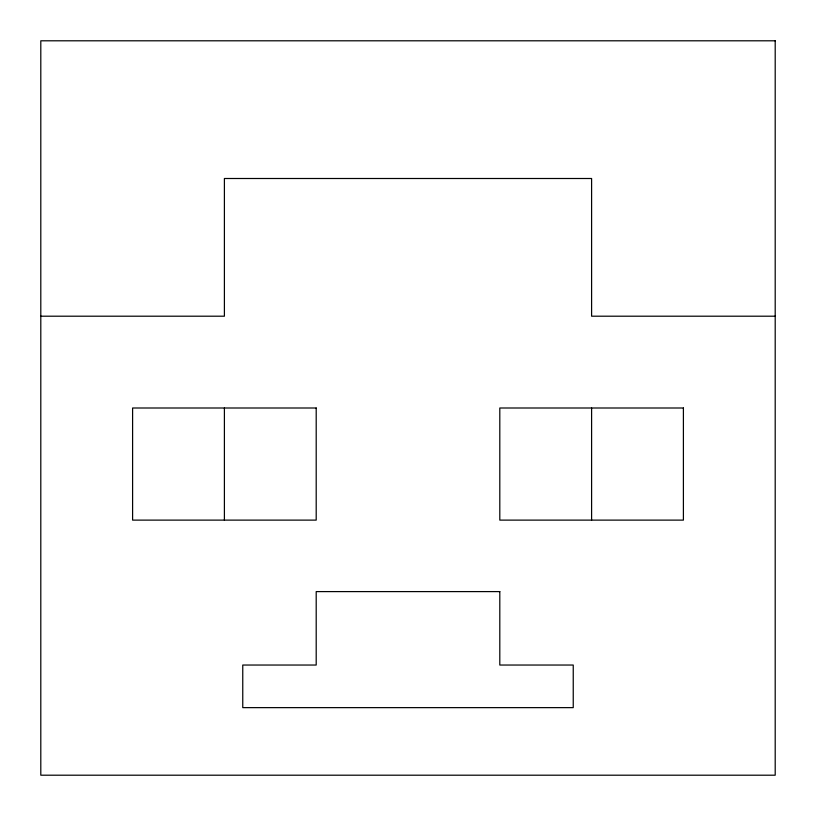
<?xml version="1.0" encoding="UTF-8"?>
<svg xmlns="http://www.w3.org/2000/svg" width="816" height="816" viewBox="0 0 816 816"><rect width="100%" height="100%" fill="white"/><g stroke="black" fill="none" stroke-linecap="round" stroke-linejoin="round"><path stroke-width="1.22" d="M40.8 316.2L224.4 316.2L224.4 178.5L591.6 178.5L591.6 316.2L775.2 316.2M591.6 408L591.6 520.118M224.4 408L224.4 520.118M775.2 40.8L40.8 40.8L40.8 775.2L775.2 775.2L775.2 40.8M316.2 408L132.6 408L132.6 520.118L316.2 520.118L316.2 408M683.4 408L499.8 408L499.8 520.118L683.4 520.118L683.4 408M499.8 591.6L316.2 591.6L316.2 665.04L242.76 665.04L242.76 707.635L573.24 707.635L573.24 665.04L499.8 665.04L499.8 591.6"/></g></svg>
